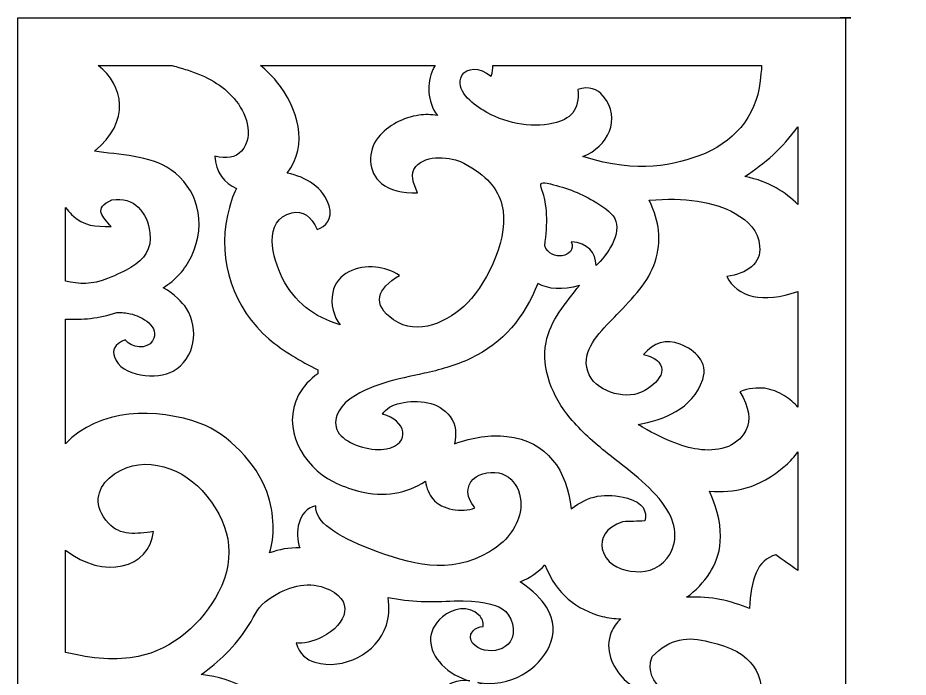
# Model space of a CAD drawing. Header units: centimetres. Extents: x -9.8 to 6.6, y -13.8 to 14.2.
# Drawn here: x -9.85 to -2.47, y 8.71 to 14.18 of the extents above; entities that cross this region are included whole.
import ezdxf

# ---------------------------------------------------------------- set-up
doc = ezdxf.new("R2010")
doc.units = ezdxf.units.CM
doc.header["$MEASUREMENT"] = 0
doc.layers.add('layer 1', color=7, linetype='Continuous')

msp = doc.modelspace()

# ---------------------------------------------------------------- linework, layer by layer
at = {"layer": 'layer 1', "color": 177}
for points, knots in [([(-2.98962, -13.77375), (-2.98962, -13.77375), (-2.98962, 14.17902), (-2.98962, 14.17902), (-2.98962, 14.17902), (-3.36842, 14.17902), (-0.90129, 14.17902), (-9.84596, 14.17902), (-9.84596, 14.17902), (-9.84596, 14.17902), (-9.84596, -13.77375), (-9.84596, -13.77375), (-9.84596, -13.77375), (-7.17727, -13.77375), (-4.20704, -13.77375), (-2.98962, -13.77375)], [0, 0, 0, 0, 0.2, 0.2, 0.2, 0.2, 0.4, 0.4, 0.4, 0.4, 0.6, 0.6, 0.6, 0.6, 1, 1, 1, 1]), ([(-9.4504, 10.64725), (-9.18047, 10.94321), (-8.69281, 10.94846), (-8.33492, 10.81658), (-8.33492, 10.81658), (-8.1028, 10.73104), (-7.86788, 10.48459), (-7.78363, 10.2515), (-7.78363, 10.2515), (-7.71495, 10.06147), (-7.71996, 9.86837), (-7.75994, 9.74303), (-7.75994, 9.74303), (-7.68144, 9.77103), (-7.59952, 9.78883), (-7.51012, 9.78418), (-7.51012, 9.78418), (-7.55177, 9.91028), (-7.5281, 10.09897), (-7.37787, 10.13393), (-7.37787, 10.13393), (-7.38827, 10.00118), (-7.20216, 9.88018), (-6.92904, 9.77645), (-6.92904, 9.77645), (-6.59708, 9.65036), (-6.2711, 9.55274), (-5.93846, 9.75224), (-5.93846, 9.75224), (-5.80698, 9.83109), (-5.70972, 9.94547), (-5.68452, 10.08214), (-5.68452, 10.08214), (-5.65506, 10.24194), (-5.74037, 10.42194), (-5.92819, 10.40971), (-5.92819, 10.40971), (-6.01706, 10.40393), (-6.10134, 10.36792), (-6.1161, 10.27043), (-6.1161, 10.27043), (-6.12441, 10.21559), (-6.09567, 10.16537), (-6.05914, 10.11613), (-6.05914, 10.11613), (-6.16805, 10.0741), (-6.33193, 10.0989), (-6.40807, 10.19065), (-6.40807, 10.19065), (-6.44052, 10.22975), (-6.45852, 10.27934), (-6.46881, 10.33658), (-6.46881, 10.33658), (-6.62476, 10.23663), (-6.80543, 10.19851), (-7.02445, 10.25624), (-7.02445, 10.25624), (-7.09718, 10.27541), (-7.16826, 10.30057), (-7.23379, 10.33392), (-7.23379, 10.33392), (-7.48639, 10.46248), (-7.66516, 10.78058), (-7.51969, 11.05359), (-7.51969, 11.05359), (-7.48311, 11.12224), (-7.42811, 11.18079), (-7.36069, 11.22846), (-7.36069, 11.22846), (-7.36069, 11.23881), (-7.36069, 11.24917), (-7.36069, 11.25953), (-7.36069, 11.25953), (-7.50343, 11.33492), (-7.64403, 11.4133), (-7.76617, 11.51736), (-7.76617, 11.51736), (-8.05496, 11.76341), (-8.19297, 12.16682), (-8.10883, 12.53877), (-8.10883, 12.53877), (-8.08778, 12.63187), (-8.06629, 12.70691), (-8.03521, 12.76427), (-8.03521, 12.76427), (-8.13242, 12.80741), (-8.20714, 12.89936), (-8.21455, 13.03319), (-8.21455, 13.03319), (-8.1177, 13.00489), (-8.0408, 13.02092), (-7.9936, 13.07433), (-7.9936, 13.07433), (-7.87926, 13.20372), (-7.95755, 13.39803), (-8.05416, 13.51038), (-8.05416, 13.51038), (-8.14825, 13.61981), (-8.28136, 13.6958), (-8.44408, 13.7464), (-8.44408, 13.7464), (-8.48356, 13.7588), (-8.52455, 13.77221), (-8.56689, 13.78346), (-8.56689, 13.78346), (-8.56689, 13.78346), (-9.17954, 13.78346), (-9.17954, 13.78346), (-9.17954, 13.78346), (-8.96967, 13.61947), (-8.90767, 13.32113), (-9.21117, 13.07238), (-9.21117, 13.07238), (-9.00552, 13.04332), (-8.75266, 13.04003), (-8.57897, 12.91921), (-8.57897, 12.91921), (-8.36427, 12.76988), (-8.27119, 12.4901), (-8.40802, 12.20086), (-8.40802, 12.20086), (-8.45951, 12.09202), (-8.53891, 12.0071), (-8.64073, 11.94138), (-8.64073, 11.94138), (-8.54606, 11.88456), (-8.48582, 11.82667), (-8.44855, 11.76805), (-8.44855, 11.76805), (-8.34136, 11.59946), (-8.37831, 11.35157), (-8.55946, 11.2499), (-8.55946, 11.2499), (-8.68624, 11.17874), (-8.99143, 11.20129), (-9.04529, 11.36845), (-9.04529, 11.36845), (-9.06273, 11.42256), (-9.04967, 11.47066), (-8.95728, 11.50943), (-8.95728, 11.50943), (-8.90053, 11.43773), (-8.77639, 11.4268), (-8.72993, 11.50162), (-8.72993, 11.50162), (-8.65825, 11.61708), (-8.82223, 11.70479), (-8.91404, 11.72603), (-8.91404, 11.72603), (-8.9475, 11.73377), (-8.98436, 11.73725), (-9.02525, 11.7357), (-9.02525, 11.7357), (-9.17467, 11.68821), (-9.31528, 11.67305), (-9.4504, 11.68192), (-9.4504, 11.68192), (-9.4504, 11.68192), (-9.4504, 10.64725), (-9.4504, 10.64725)], [0, 0, 0, 0, 0.0243902, 0.0243902, 0.0243902, 0.0243902, 0.0487805, 0.0487805, 0.0487805, 0.0487805, 0.0731707, 0.0731707, 0.0731707, 0.0731707, 0.097561, 0.097561, 0.097561, 0.097561, 0.1219512, 0.1219512, 0.1219512, 0.1219512, 0.1463415, 0.1463415, 0.1463415, 0.1463415, 0.1707317, 0.1707317, 0.1707317, 0.1707317, 0.195122, 0.195122, 0.195122, 0.195122, 0.2195122, 0.2195122, 0.2195122, 0.2195122, 0.2439024, 0.2439024, 0.2439024, 0.2439024, 0.2682927, 0.2682927, 0.2682927, 0.2682927, 0.2926829, 0.2926829, 0.2926829, 0.2926829, 0.3170732, 0.3170732, 0.3170732, 0.3170732, 0.3414634, 0.3414634, 0.3414634, 0.3414634, 0.3658537, 0.3658537, 0.3658537, 0.3658537, 0.3902439, 0.3902439, 0.3902439, 0.3902439, 0.4146341, 0.4146341, 0.4146341, 0.4146341, 0.4390244, 0.4390244, 0.4390244, 0.4390244, 0.4634146, 0.4634146, 0.4634146, 0.4634146, 0.4878049, 0.4878049, 0.4878049, 0.4878049, 0.5121951, 0.5121951, 0.5121951, 0.5121951, 0.5365854, 0.5365854, 0.5365854, 0.5365854, 0.5609756, 0.5609756, 0.5609756, 0.5609756, 0.5853659, 0.5853659, 0.5853659, 0.5853659, 0.6097561, 0.6097561, 0.6097561, 0.6097561, 0.6341463, 0.6341463, 0.6341463, 0.6341463, 0.6585366, 0.6585366, 0.6585366, 0.6585366, 0.6829268, 0.6829268, 0.6829268, 0.6829268, 0.7073171, 0.7073171, 0.7073171, 0.7073171, 0.7317073, 0.7317073, 0.7317073, 0.7317073, 0.7560976, 0.7560976, 0.7560976, 0.7560976, 0.7804878, 0.7804878, 0.7804878, 0.7804878, 0.804878, 0.804878, 0.804878, 0.804878, 0.8292683, 0.8292683, 0.8292683, 0.8292683, 0.8536585, 0.8536585, 0.8536585, 0.8536585, 0.8780488, 0.8780488, 0.8780488, 0.8780488, 0.902439, 0.902439, 0.902439, 0.902439, 0.9268293, 0.9268293, 0.9268293, 0.9268293, 0.9512195, 0.9512195, 0.9512195, 0.9512195, 1, 1, 1, 1]), ([(-7.61371, 12.89113), (-7.4561, 12.85926), (-7.31285, 12.77077), (-7.26756, 12.61997), (-7.26756, 12.61997), (-7.23519, 12.51218), (-7.2957, 12.44544), (-7.36687, 12.42521), (-7.36687, 12.42521), (-7.41491, 12.53169), (-7.48536, 12.58441), (-7.57614, 12.56247), (-7.57614, 12.56247), (-7.82209, 12.50304), (-7.73404, 12.18052), (-7.65596, 12.02464), (-7.65596, 12.02464), (-7.55515, 11.8234), (-7.39191, 11.69746), (-7.17593, 11.63512), (-7.17593, 11.63512), (-7.22821, 11.69848), (-7.25735, 11.80507), (-7.23772, 11.90088), (-7.23772, 11.90088), (-7.20444, 12.06329), (-7.03218, 12.12742), (-6.88284, 12.11316), (-6.88284, 12.11316), (-6.81348, 12.10654), (-6.74711, 12.08187), (-6.68317, 12.04272), (-6.68317, 12.04272), (-6.87207, 11.93599), (-6.91518, 11.80242), (-6.73392, 11.67545), (-6.73392, 11.67545), (-6.53334, 11.53495), (-6.27392, 11.65961), (-6.12206, 11.8154), (-6.12206, 11.8154), (-5.94534, 11.9967), (-5.77037, 12.37618), (-5.83559, 12.62816), (-5.83559, 12.62816), (-5.86911, 12.75764), (-5.9632, 12.87647), (-6.15215, 12.97428), (-6.15215, 12.97428), (-6.25962, 13.02992), (-6.46024, 13.04744), (-6.54927, 12.94606), (-6.54927, 12.94606), (-6.60286, 12.88504), (-6.56551, 12.8052), (-6.53616, 12.72701), (-6.53616, 12.72701), (-6.66209, 12.72506), (-6.76485, 12.74743), (-6.83365, 12.80546), (-6.83365, 12.80546), (-6.9473, 12.90133), (-6.95123, 13.0742), (-6.86064, 13.18701), (-6.86064, 13.18701), (-6.77936, 13.28823), (-6.65048, 13.35279), (-6.52329, 13.37128), (-6.52329, 13.37128), (-6.47234, 13.37869), (-6.42138, 13.37823), (-6.37043, 13.36853), (-6.37043, 13.36853), (-6.45486, 13.48813), (-6.45949, 13.63671), (-6.40679, 13.7502), (-6.40679, 13.7502), (-6.40147, 13.76167), (-6.39555, 13.77277), (-6.38907, 13.78346), (-6.38907, 13.78346), (-6.38907, 13.78346), (-7.83666, 13.78346), (-7.83666, 13.78346), (-7.83666, 13.78346), (-7.78663, 13.74418), (-7.74236, 13.69994), (-7.70324, 13.65123), (-7.70324, 13.65123), (-7.52352, 13.42744), (-7.43339, 13.12992), (-7.61371, 12.89113)], [0, 0, 0, 0, 0.0416667, 0.0416667, 0.0416667, 0.0416667, 0.0833333, 0.0833333, 0.0833333, 0.0833333, 0.125, 0.125, 0.125, 0.125, 0.1666667, 0.1666667, 0.1666667, 0.1666667, 0.2083333, 0.2083333, 0.2083333, 0.2083333, 0.25, 0.25, 0.25, 0.25, 0.2916667, 0.2916667, 0.2916667, 0.2916667, 0.3333333, 0.3333333, 0.3333333, 0.3333333, 0.375, 0.375, 0.375, 0.375, 0.4166667, 0.4166667, 0.4166667, 0.4166667, 0.4583333, 0.4583333, 0.4583333, 0.4583333, 0.5, 0.5, 0.5, 0.5, 0.5416667, 0.5416667, 0.5416667, 0.5416667, 0.5833333, 0.5833333, 0.5833333, 0.5833333, 0.625, 0.625, 0.625, 0.625, 0.6666667, 0.6666667, 0.6666667, 0.6666667, 0.7083333, 0.7083333, 0.7083333, 0.7083333, 0.75, 0.75, 0.75, 0.75, 0.7916667, 0.7916667, 0.7916667, 0.7916667, 0.8333333, 0.8333333, 0.8333333, 0.8333333, 0.875, 0.875, 0.875, 0.875, 0.9166667, 0.9166667, 0.9166667, 0.9166667, 1, 1, 1, 1]), ([(-5.91189, 13.78346), (-5.90898, 13.75822), (-5.91297, 13.72917), (-5.92578, 13.69597), (-5.92578, 13.69597), (-6.0235, 13.77359), (-6.12978, 13.76763), (-6.16695, 13.70044), (-6.16695, 13.70044), (-6.23263, 13.58175), (-6.07835, 13.46461), (-5.99198, 13.41205), (-5.99198, 13.41205), (-5.82076, 13.30784), (-5.60573, 13.2628), (-5.40848, 13.30481), (-5.40848, 13.30481), (-5.27009, 13.33429), (-5.18903, 13.4152), (-5.20597, 13.58408), (-5.20597, 13.58408), (-5.11437, 13.61625), (-5.04317, 13.58769), (-4.99643, 13.53052), (-4.99643, 13.53052), (-4.84186, 13.34141), (-4.95876, 13.10794), (-5.16442, 13.03003), (-5.16442, 13.03003), (-4.69407, 12.87776), (-4.41806, 12.9587), (-4.15329, 13.05312), (-4.15329, 13.05312), (-3.87922, 13.1805), (-3.70874, 13.38895), (-3.68967, 13.71589), (-3.68967, 13.71589), (-3.68696, 13.73882), (-3.6852, 13.76136), (-3.68453, 13.78346), (-3.68453, 13.78346), (-3.68453, 13.78346), (-5.91189, 13.78346), (-5.91189, 13.78346)], [0, 0, 0, 0, 0.0833333, 0.0833333, 0.0833333, 0.0833333, 0.1666667, 0.1666667, 0.1666667, 0.1666667, 0.25, 0.25, 0.25, 0.25, 0.3333333, 0.3333333, 0.3333333, 0.3333333, 0.4166667, 0.4166667, 0.4166667, 0.4166667, 0.5, 0.5, 0.5, 0.5, 0.5833333, 0.5833333, 0.5833333, 0.5833333, 0.6666667, 0.6666667, 0.6666667, 0.6666667, 0.75, 0.75, 0.75, 0.75, 0.8333333, 0.8333333, 0.8333333, 0.8333333, 1, 1, 1, 1]), ([(-3.38518, 13.27464), (-3.51008, 13.09913), (-3.65997, 12.96943), (-3.82294, 12.86372), (-3.82294, 12.86372), (-3.61532, 12.82014), (-3.48549, 12.73334), (-3.38518, 12.63015), (-3.38518, 12.63015), (-3.38518, 12.63015), (-3.38518, 13.27464), (-3.38518, 13.27464)], [0, 0, 0, 0, 0.25, 0.25, 0.25, 0.25, 0.5, 0.5, 0.5, 0.5, 1, 1, 1, 1]), ([(-5.26122, 12.32287), (-5.12498, 12.31349), (-5.05717, 12.23163), (-5.05541, 12.12541), (-5.05541, 12.12541), (-4.9682, 12.20408), (-4.83572, 12.39625), (-4.90086, 12.5148), (-4.90086, 12.5148), (-4.93427, 12.57559), (-5.00639, 12.61956), (-5.07649, 12.66128), (-5.07649, 12.66128), (-5.19279, 12.7305), (-5.32164, 12.77735), (-5.45971, 12.80748), (-5.45971, 12.80748), (-5.51698, 12.81998), (-5.52348, 12.80443), (-5.5043, 12.7541), (-5.5043, 12.7541), (-5.45854, 12.63405), (-5.45489, 12.47538), (-5.48093, 12.2895), (-5.48093, 12.2895), (-5.43636, 12.15619), (-5.21128, 12.19016), (-5.26122, 12.32287)], [0, 0, 0, 0, 0.125, 0.125, 0.125, 0.125, 0.25, 0.25, 0.25, 0.25, 0.375, 0.375, 0.375, 0.375, 0.5, 0.5, 0.5, 0.5, 0.625, 0.625, 0.625, 0.625, 0.75, 0.75, 0.75, 0.75, 1, 1, 1, 1]), ([(-9.4504, 11.99495), (-9.34049, 11.96964), (-9.22457, 11.96657), (-9.1031, 12.01669), (-9.1031, 12.01669), (-9.02354, 12.04951), (-8.95923, 12.0796), (-8.90841, 12.11021), (-8.90841, 12.11021), (-8.79761, 12.17698), (-8.73491, 12.26148), (-8.75177, 12.3974), (-8.75177, 12.3974), (-8.77245, 12.56409), (-8.88204, 12.70109), (-9.06609, 12.6701), (-9.06609, 12.6701), (-9.22498, 12.60298), (-9.14171, 12.52578), (-9.07268, 12.44918), (-9.07268, 12.44918), (-9.20701, 12.44918), (-9.2944, 12.44738), (-9.40086, 12.54878), (-9.40086, 12.54878), (-9.4176, 12.56472), (-9.43413, 12.58338), (-9.4504, 12.60549), (-9.4504, 12.60549), (-9.4504, 12.60549), (-9.4504, 11.99495), (-9.4504, 11.99495)], [0, 0, 0, 0, 0.1111111, 0.1111111, 0.1111111, 0.1111111, 0.2222222, 0.2222222, 0.2222222, 0.2222222, 0.3333333, 0.3333333, 0.3333333, 0.3333333, 0.4444444, 0.4444444, 0.4444444, 0.4444444, 0.5555556, 0.5555556, 0.5555556, 0.5555556, 0.6666667, 0.6666667, 0.6666667, 0.6666667, 0.7777778, 0.7777778, 0.7777778, 0.7777778, 1, 1, 1, 1]), ([(-3.38518, 11.91075), (-3.67254, 11.80671), (-3.89006, 11.86465), (-3.97263, 12.03546), (-3.97263, 12.03546), (-3.80299, 12.05793), (-3.68635, 12.14208), (-3.7007, 12.28593), (-3.7007, 12.28593), (-3.71376, 12.41693), (-3.79392, 12.49414), (-3.90311, 12.55676), (-3.90311, 12.55676), (-4.07824, 12.65721), (-4.32504, 12.69325), (-4.61486, 12.66719), (-4.61486, 12.66719), (-4.5685, 12.56879), (-4.5464, 12.48771), (-4.53903, 12.41715), (-4.53903, 12.41715), (-4.52016, 12.23657), (-4.58171, 12.06556), (-4.69277, 11.92867), (-4.69277, 11.92867), (-4.75358, 11.85373), (-4.81882, 11.78496), (-4.88283, 11.71811), (-4.88283, 11.71811), (-4.98542, 11.61095), (-5.13998, 11.47629), (-5.13662, 11.31561), (-5.13662, 11.31561), (-5.13264, 11.1255), (-4.9044, 11.02671), (-4.73719, 11.05685), (-4.73719, 11.05685), (-4.64227, 11.07397), (-4.43941, 11.21538), (-4.5354, 11.32364), (-4.5354, 11.32364), (-4.56383, 11.3557), (-4.61153, 11.37374), (-4.66328, 11.38883), (-4.66328, 11.38883), (-4.57938, 11.48404), (-4.4757, 11.52055), (-4.35937, 11.47341), (-4.35937, 11.47341), (-4.23092, 11.42136), (-4.12372, 11.32409), (-4.17187, 11.18084), (-4.17187, 11.18084), (-4.25544, 10.93219), (-4.50145, 10.84552), (-4.70686, 10.80776), (-4.70686, 10.80776), (-4.50685, 10.68526), (-4.345, 10.62212), (-4.2111, 10.60246), (-4.2111, 10.60246), (-4.06183, 10.58055), (-3.89228, 10.61034), (-3.81539, 10.75764), (-3.81539, 10.75764), (-3.77043, 10.84378), (-3.78673, 10.95087), (-3.86431, 11.07893), (-3.86431, 11.07893), (-3.71475, 11.13587), (-3.59731, 11.10928), (-3.49436, 11.04503), (-3.49436, 11.04503), (-3.44862, 11.01649), (-3.41249, 10.98506), (-3.38518, 10.95169), (-3.38518, 10.95169), (-3.38518, 10.95169), (-3.38518, 11.91075), (-3.38518, 11.91075)], [0, 0, 0, 0, 0.047619, 0.047619, 0.047619, 0.047619, 0.0952381, 0.0952381, 0.0952381, 0.0952381, 0.1428571, 0.1428571, 0.1428571, 0.1428571, 0.1904762, 0.1904762, 0.1904762, 0.1904762, 0.2380952, 0.2380952, 0.2380952, 0.2380952, 0.2857143, 0.2857143, 0.2857143, 0.2857143, 0.3333333, 0.3333333, 0.3333333, 0.3333333, 0.3809524, 0.3809524, 0.3809524, 0.3809524, 0.4285714, 0.4285714, 0.4285714, 0.4285714, 0.4761905, 0.4761905, 0.4761905, 0.4761905, 0.5238095, 0.5238095, 0.5238095, 0.5238095, 0.5714286, 0.5714286, 0.5714286, 0.5714286, 0.6190476, 0.6190476, 0.6190476, 0.6190476, 0.6666667, 0.6666667, 0.6666667, 0.6666667, 0.7142857, 0.7142857, 0.7142857, 0.7142857, 0.7619048, 0.7619048, 0.7619048, 0.7619048, 0.8095238, 0.8095238, 0.8095238, 0.8095238, 0.8571429, 0.8571429, 0.8571429, 0.8571429, 0.9047619, 0.9047619, 0.9047619, 0.9047619, 1, 1, 1, 1]), ([(-5.53854, 11.9776), (-5.44875, 11.92813), (-5.33698, 11.91678), (-5.19306, 11.96115), (-5.19306, 11.96115), (-5.30326, 11.82003), (-5.43601, 11.66878), (-5.46996, 11.48746), (-5.46996, 11.48746), (-5.51145, 11.26592), (-5.41881, 11.04132), (-5.26942, 10.86033), (-5.26942, 10.86033), (-5.18013, 10.75215), (-5.07281, 10.65791), (-4.96056, 10.56749), (-4.96056, 10.56749), (-4.79322, 10.4327), (-4.60807, 10.30764), (-4.48524, 10.1279), (-4.48524, 10.1279), (-4.39265, 9.99242), (-4.36486, 9.83859), (-4.4659, 9.70085), (-4.4659, 9.70085), (-4.54255, 9.59637), (-4.6662, 9.57623), (-4.76937, 9.59186), (-4.76937, 9.59186), (-4.87421, 9.60774), (-4.98012, 9.66429), (-5.00483, 9.77675), (-5.00483, 9.77675), (-5.02335, 9.86102), (-4.97917, 9.95235), (-4.83548, 10.00137), (-4.83548, 10.00137), (-4.77471, 10.00358), (-4.71393, 10.00579), (-4.65315, 10.00801), (-4.65315, 10.00801), (-4.62882, 10.08786), (-4.66617, 10.16083), (-4.79615, 10.19576), (-4.79615, 10.19576), (-4.97973, 10.24509), (-5.11443, 10.22126), (-5.26313, 10.10746), (-5.26313, 10.10746), (-5.29634, 10.42727), (-5.4583, 10.66899), (-5.79531, 10.70935), (-5.79531, 10.70935), (-5.93052, 10.72555), (-6.07593, 10.70098), (-6.22847, 10.64788), (-6.22847, 10.64788), (-6.21458, 10.72736), (-6.21208, 10.80494), (-6.26374, 10.87349), (-6.26374, 10.87349), (-6.35872, 10.99951), (-6.52989, 11.01645), (-6.67424, 10.9854), (-6.67424, 10.9854), (-6.74664, 10.96982), (-6.79552, 10.93764), (-6.82551, 10.89212), (-6.82551, 10.89212), (-6.62724, 10.8469), (-6.58626, 10.6469), (-6.79053, 10.60548), (-6.79053, 10.60548), (-6.90569, 10.58213), (-7.08553, 10.63012), (-7.16855, 10.71408), (-7.16855, 10.71408), (-7.25593, 10.80244), (-7.20319, 10.93049), (-7.11765, 11.00002), (-7.11765, 11.00002), (-6.9459, 11.1396), (-6.69175, 11.18498), (-6.48066, 11.23177), (-6.48066, 11.23177), (-6.35808, 11.25894), (-6.22635, 11.29358), (-6.09457, 11.35591), (-6.09457, 11.35591), (-5.82122, 11.4852), (-5.65085, 11.69438), (-5.53854, 11.9776)], [0, 0, 0, 0, 0.0416667, 0.0416667, 0.0416667, 0.0416667, 0.0833333, 0.0833333, 0.0833333, 0.0833333, 0.125, 0.125, 0.125, 0.125, 0.1666667, 0.1666667, 0.1666667, 0.1666667, 0.2083333, 0.2083333, 0.2083333, 0.2083333, 0.25, 0.25, 0.25, 0.25, 0.2916667, 0.2916667, 0.2916667, 0.2916667, 0.3333333, 0.3333333, 0.3333333, 0.3333333, 0.375, 0.375, 0.375, 0.375, 0.4166667, 0.4166667, 0.4166667, 0.4166667, 0.4583333, 0.4583333, 0.4583333, 0.4583333, 0.5, 0.5, 0.5, 0.5, 0.5416667, 0.5416667, 0.5416667, 0.5416667, 0.5833333, 0.5833333, 0.5833333, 0.5833333, 0.625, 0.625, 0.625, 0.625, 0.6666667, 0.6666667, 0.6666667, 0.6666667, 0.7083333, 0.7083333, 0.7083333, 0.7083333, 0.75, 0.75, 0.75, 0.75, 0.7916667, 0.7916667, 0.7916667, 0.7916667, 0.8333333, 0.8333333, 0.8333333, 0.8333333, 0.875, 0.875, 0.875, 0.875, 0.9166667, 0.9166667, 0.9166667, 0.9166667, 1, 1, 1, 1]), ([(-9.4504, 8.91887), (-9.22866, 8.8631), (-9.02657, 8.84859), (-8.84859, 8.88433), (-8.84859, 8.88433), (-8.56149, 8.94195), (-8.31627, 9.16222), (-8.18295, 9.41778), (-8.18295, 9.41778), (-8.02523, 9.72012), (-8.0936, 10.01073), (-8.32012, 10.26018), (-8.32012, 10.26018), (-8.51149, 10.47092), (-8.85365, 10.57214), (-9.089, 10.36239), (-9.089, 10.36239), (-9.1925, 10.27015), (-9.22383, 10.13179), (-9.0944, 9.98842), (-9.0944, 9.98842), (-8.99929, 9.88306), (-8.86215, 9.8991), (-8.72323, 9.92032), (-8.72323, 9.92032), (-8.75201, 9.61396), (-9.13723, 9.51863), (-9.4504, 9.76628), (-9.4504, 9.76628), (-9.4504, 9.76628), (-9.4504, 8.91887), (-9.4504, 8.91887)], [0, 0, 0, 0, 0.1111111, 0.1111111, 0.1111111, 0.1111111, 0.2222222, 0.2222222, 0.2222222, 0.2222222, 0.3333333, 0.3333333, 0.3333333, 0.3333333, 0.4444444, 0.4444444, 0.4444444, 0.4444444, 0.5555556, 0.5555556, 0.5555556, 0.5555556, 0.6666667, 0.6666667, 0.6666667, 0.6666667, 0.7777778, 0.7777778, 0.7777778, 0.7777778, 1, 1, 1, 1]), ([(-3.38518, 10.5801), (-3.41145, 10.54143), (-3.44506, 10.50404), (-3.4852, 10.46905), (-3.4852, 10.46905), (-3.7117, 10.27164), (-3.91725, 10.23759), (-4.11611, 10.25574), (-4.11611, 10.25574), (-3.96514, 9.91421), (-4.02846, 9.71097), (-4.11407, 9.57694), (-4.11407, 9.57694), (-4.16306, 9.50025), (-4.22915, 9.43195), (-4.3059, 9.37509), (-4.3059, 9.37509), (-4.20128, 9.3805), (-4.10329, 9.37391), (-4.02974, 9.35808), (-4.02974, 9.35808), (-3.94315, 9.33945), (-3.85977, 9.3126), (-3.7838, 9.28256), (-3.7838, 9.28256), (-3.77459, 9.51766), (-3.72032, 9.69037), (-3.56694, 9.72585), (-3.56694, 9.72585), (-3.50635, 9.68344), (-3.44576, 9.64103), (-3.38518, 9.59862), (-3.38518, 9.59862), (-3.38518, 9.59862), (-3.38518, 10.5801), (-3.38518, 10.5801)], [0, 0, 0, 0, 0.1, 0.1, 0.1, 0.1, 0.2, 0.2, 0.2, 0.2, 0.3, 0.3, 0.3, 0.3, 0.4, 0.4, 0.4, 0.4, 0.5, 0.5, 0.5, 0.5, 0.6, 0.6, 0.6, 0.6, 0.7, 0.7, 0.7, 0.7, 0.8, 0.8, 0.8, 0.8, 1, 1, 1, 1]), ([(-6.03618, 8.66785), (-5.94578, 8.63931), (-5.88038, 8.57379), (-5.92578, 8.45609), (-5.92578, 8.45609), (-6.0235, 8.53371), (-6.12978, 8.52775), (-6.16695, 8.46057), (-6.16695, 8.46057), (-6.23263, 8.34187), (-6.07835, 8.22473), (-5.99198, 8.17217), (-5.99198, 8.17217), (-5.82076, 8.06797), (-5.60573, 8.02292), (-5.40848, 8.06493), (-5.40848, 8.06493), (-5.27009, 8.09441), (-5.18903, 8.17532), (-5.20597, 8.3442), (-5.20597, 8.3442), (-5.11437, 8.37637), (-5.04317, 8.34782), (-4.99643, 8.29064), (-4.99643, 8.29064), (-4.84186, 8.10153), (-4.95876, 7.86806), (-5.16442, 7.79016), (-5.16442, 7.79016), (-4.69407, 7.63789), (-4.41806, 7.71882), (-4.15329, 7.81324), (-4.15329, 7.81324), (-3.87922, 7.94062), (-3.70874, 8.14907), (-3.68967, 8.47601), (-3.68967, 8.47601), (-3.66053, 8.72316), (-3.74043, 8.92611), (-4.12175, 9.00685), (-4.12175, 9.00685), (-4.28782, 9.05304), (-4.44697, 9.03684), (-4.59086, 8.8834), (-4.59086, 8.8834), (-4.63906, 8.74961), (-4.57302, 8.68108), (-4.51371, 8.60872), (-4.51371, 8.60872), (-4.63395, 8.58967), (-4.7383, 8.61413), (-4.82204, 8.69496), (-4.82204, 8.69496), (-4.92553, 8.79486), (-4.98675, 8.94553), (-4.92967, 9.08533), (-4.92967, 9.08533), (-4.9125, 9.12738), (-4.88523, 9.1642), (-4.85052, 9.19625), (-4.85052, 9.19625), (-4.90283, 9.19753), (-4.9544, 9.20435), (-5.0041, 9.21725), (-5.0041, 9.21725), (-5.21635, 9.27236), (-5.38394, 9.3996), (-5.47902, 9.64398), (-5.47902, 9.64398), (-5.53431, 9.58446), (-5.60169, 9.53704), (-5.68366, 9.50422), (-5.68366, 9.50422), (-5.57519, 9.42799), (-5.50695, 9.35824), (-5.46601, 9.2929), (-5.46601, 9.2929), (-5.33002, 9.07588), (-5.46872, 8.8469), (-5.66792, 8.73252), (-5.66792, 8.73252), (-5.77689, 8.66995), (-5.9101, 8.64847), (-6.03618, 8.66785)], [0, 0, 0, 0, 0.0454545, 0.0454545, 0.0454545, 0.0454545, 0.0909091, 0.0909091, 0.0909091, 0.0909091, 0.1363636, 0.1363636, 0.1363636, 0.1363636, 0.1818182, 0.1818182, 0.1818182, 0.1818182, 0.2272727, 0.2272727, 0.2272727, 0.2272727, 0.2727273, 0.2727273, 0.2727273, 0.2727273, 0.3181818, 0.3181818, 0.3181818, 0.3181818, 0.3636364, 0.3636364, 0.3636364, 0.3636364, 0.4090909, 0.4090909, 0.4090909, 0.4090909, 0.4545455, 0.4545455, 0.4545455, 0.4545455, 0.5, 0.5, 0.5, 0.5, 0.5454545, 0.5454545, 0.5454545, 0.5454545, 0.5909091, 0.5909091, 0.5909091, 0.5909091, 0.6363636, 0.6363636, 0.6363636, 0.6363636, 0.6818182, 0.6818182, 0.6818182, 0.6818182, 0.7272727, 0.7272727, 0.7272727, 0.7272727, 0.7727273, 0.7727273, 0.7727273, 0.7727273, 0.8181818, 0.8181818, 0.8181818, 0.8181818, 0.8636364, 0.8636364, 0.8636364, 0.8636364, 0.9090909, 0.9090909, 0.9090909, 0.9090909, 1, 1, 1, 1]), ([(-7.61371, 7.65126), (-7.4561, 7.61938), (-7.31285, 7.53089), (-7.26756, 7.38009), (-7.26756, 7.38009), (-7.23519, 7.2723), (-7.2957, 7.20556), (-7.36687, 7.18533), (-7.36687, 7.18533), (-7.41491, 7.29181), (-7.48536, 7.34453), (-7.57614, 7.32259), (-7.57614, 7.32259), (-7.82209, 7.26316), (-7.73404, 6.94064), (-7.65596, 6.78476), (-7.65596, 6.78476), (-7.55515, 6.58352), (-7.39191, 6.45759), (-7.17593, 6.39524), (-7.17593, 6.39524), (-7.22821, 6.4586), (-7.25735, 6.56519), (-7.23772, 6.661), (-7.23772, 6.661), (-7.20444, 6.82341), (-7.03218, 6.88754), (-6.88284, 6.87328), (-6.88284, 6.87328), (-6.81348, 6.86666), (-6.74711, 6.84199), (-6.68317, 6.80285), (-6.68317, 6.80285), (-6.87207, 6.69611), (-6.91518, 6.56254), (-6.73392, 6.43557), (-6.73392, 6.43557), (-6.53334, 6.29507), (-6.27392, 6.41974), (-6.12206, 6.57553), (-6.12206, 6.57553), (-5.94534, 6.75682), (-5.77037, 7.1363), (-5.83559, 7.38828), (-5.83559, 7.38828), (-5.86911, 7.51777), (-5.9632, 7.63659), (-6.15215, 7.73441), (-6.15215, 7.73441), (-6.25962, 7.79004), (-6.46024, 7.80756), (-6.54927, 7.70619), (-6.54927, 7.70619), (-6.60286, 7.64516), (-6.56551, 7.56532), (-6.53616, 7.48714), (-6.53616, 7.48714), (-6.66209, 7.48518), (-6.76485, 7.50755), (-6.83365, 7.56559), (-6.83365, 7.56559), (-6.9473, 7.66145), (-6.95123, 7.83432), (-6.86064, 7.94713), (-6.86064, 7.94713), (-6.77936, 8.04835), (-6.65048, 8.11291), (-6.52329, 8.1314), (-6.52329, 8.1314), (-6.47234, 8.13881), (-6.42138, 8.13835), (-6.37043, 8.12866), (-6.37043, 8.12866), (-6.45486, 8.24826), (-6.45949, 8.39683), (-6.40679, 8.51032), (-6.40679, 8.51032), (-6.35611, 8.61947), (-6.25241, 8.69616), (-6.11568, 8.68341), (-6.11568, 8.68341), (-6.11113, 8.68299), (-6.10659, 8.68248), (-6.10206, 8.68191), (-6.10206, 8.68191), (-6.18908, 8.7059), (-6.26971, 8.75045), (-6.33272, 8.81551), (-6.33272, 8.81551), (-6.45217, 8.93883), (-6.46664, 9.09924), (-6.32761, 9.21326), (-6.32761, 9.21326), (-6.24157, 9.28382), (-6.11385, 9.31105), (-6.02607, 9.22777), (-6.02607, 9.22777), (-5.99997, 9.203), (-5.98831, 9.17167), (-5.9911, 9.13378), (-5.9911, 9.13378), (-6.02495, 9.12878), (-6.05649, 9.11885), (-6.07484, 9.09706), (-6.07484, 9.09706), (-6.13921, 9.02064), (-6.05012, 8.95377), (-5.98108, 8.938), (-5.98108, 8.938), (-5.90099, 8.91971), (-5.81176, 8.94335), (-5.76868, 9.00586), (-5.76868, 9.00586), (-5.7126, 9.08725), (-5.75029, 9.23097), (-5.83256, 9.28086), (-5.83256, 9.28086), (-5.89861, 9.32091), (-6.01715, 9.34679), (-6.23204, 9.34662), (-6.23204, 9.34662), (-6.41409, 9.333), (-6.59614, 9.3358), (-6.77818, 9.37473), (-6.77818, 9.37473), (-6.76447, 9.28312), (-6.77171, 9.20779), (-6.79315, 9.14352), (-6.79315, 9.14352), (-6.87114, 8.90974), (-7.14736, 8.76783), (-7.38461, 8.83652), (-7.38461, 8.83652), (-7.4572, 8.85754), (-7.51272, 8.9072), (-7.54141, 8.99764), (-7.54141, 8.99764), (-7.48624, 8.98927), (-7.40219, 9.00606), (-7.32646, 9.04459), (-7.32646, 9.04459), (-7.11564, 9.15185), (-7.04426, 9.36075), (-7.30527, 9.45478), (-7.30527, 9.45478), (-7.45776, 9.50972), (-7.61025, 9.46515), (-7.76273, 9.36299), (-7.76273, 9.36299), (-7.86091, 9.29721), (-7.87218, 9.23829), (-7.93446, 9.14057), (-7.93446, 9.14057), (-8.04764, 8.96301), (-8.18244, 8.83798), (-8.32681, 8.73617), (-8.32681, 8.73617), (-8.03896, 8.69708), (-7.83975, 8.58133), (-7.70324, 8.41135), (-7.70324, 8.41135), (-7.52352, 8.18757), (-7.43339, 7.89004), (-7.61371, 7.65126)], [0, 0, 0, 0, 0.0238095, 0.0238095, 0.0238095, 0.0238095, 0.047619, 0.047619, 0.047619, 0.047619, 0.0714286, 0.0714286, 0.0714286, 0.0714286, 0.0952381, 0.0952381, 0.0952381, 0.0952381, 0.1190476, 0.1190476, 0.1190476, 0.1190476, 0.1428571, 0.1428571, 0.1428571, 0.1428571, 0.1666667, 0.1666667, 0.1666667, 0.1666667, 0.1904762, 0.1904762, 0.1904762, 0.1904762, 0.2142857, 0.2142857, 0.2142857, 0.2142857, 0.2380952, 0.2380952, 0.2380952, 0.2380952, 0.2619048, 0.2619048, 0.2619048, 0.2619048, 0.2857143, 0.2857143, 0.2857143, 0.2857143, 0.3095238, 0.3095238, 0.3095238, 0.3095238, 0.3333333, 0.3333333, 0.3333333, 0.3333333, 0.3571429, 0.3571429, 0.3571429, 0.3571429, 0.3809524, 0.3809524, 0.3809524, 0.3809524, 0.4047619, 0.4047619, 0.4047619, 0.4047619, 0.4285714, 0.4285714, 0.4285714, 0.4285714, 0.452381, 0.452381, 0.452381, 0.452381, 0.4761905, 0.4761905, 0.4761905, 0.4761905, 0.5, 0.5, 0.5, 0.5, 0.5238095, 0.5238095, 0.5238095, 0.5238095, 0.547619, 0.547619, 0.547619, 0.547619, 0.5714286, 0.5714286, 0.5714286, 0.5714286, 0.5952381, 0.5952381, 0.5952381, 0.5952381, 0.6190476, 0.6190476, 0.6190476, 0.6190476, 0.6428571, 0.6428571, 0.6428571, 0.6428571, 0.6666667, 0.6666667, 0.6666667, 0.6666667, 0.6904762, 0.6904762, 0.6904762, 0.6904762, 0.7142857, 0.7142857, 0.7142857, 0.7142857, 0.7380952, 0.7380952, 0.7380952, 0.7380952, 0.7619048, 0.7619048, 0.7619048, 0.7619048, 0.7857143, 0.7857143, 0.7857143, 0.7857143, 0.8095238, 0.8095238, 0.8095238, 0.8095238, 0.8333333, 0.8333333, 0.8333333, 0.8333333, 0.8571429, 0.8571429, 0.8571429, 0.8571429, 0.8809524, 0.8809524, 0.8809524, 0.8809524, 0.9047619, 0.9047619, 0.9047619, 0.9047619, 0.9285714, 0.9285714, 0.9285714, 0.9285714, 0.952381, 0.952381, 0.952381, 0.952381, 1, 1, 1, 1])]:
    msp.add_open_spline(points, degree=3, knots=knots, dxfattribs=at)

doc.saveas('drawing.dxf')
